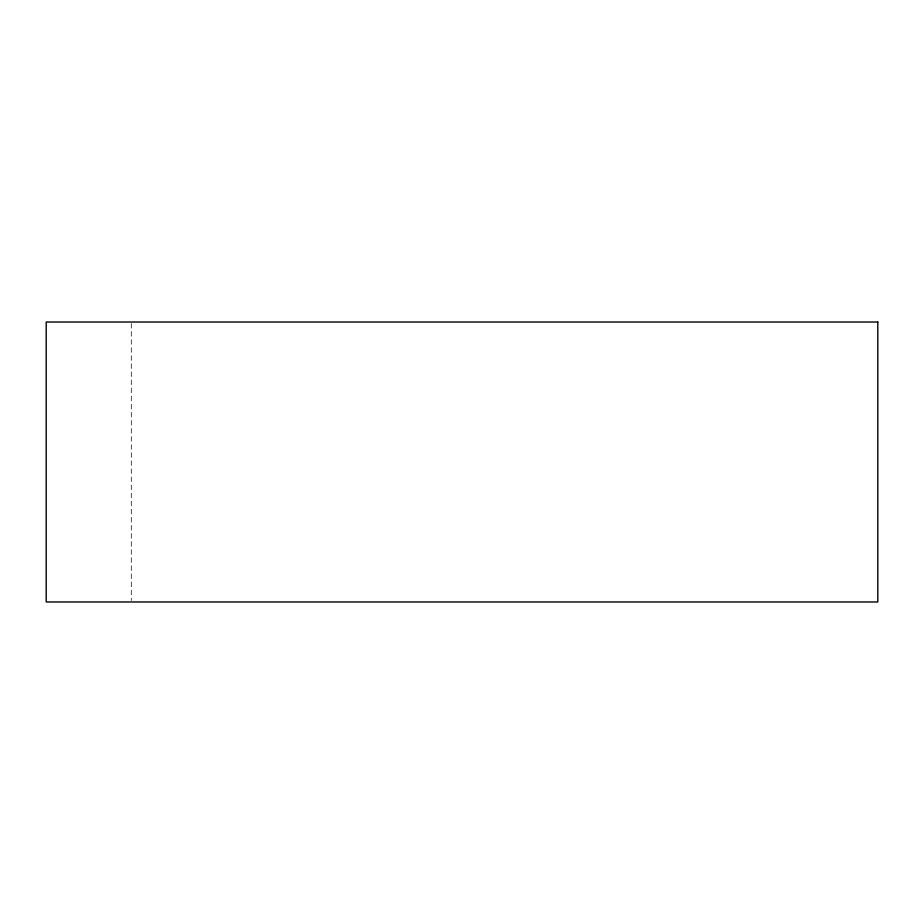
<?xml version="1.0" encoding="UTF-8"?>
<svg xmlns="http://www.w3.org/2000/svg" width="924" height="924" viewBox="0 0 924 924"><rect width="100%" height="100%" fill="white"/><g stroke="black" fill="none" stroke-linecap="round" stroke-linejoin="round"><path stroke-width="0.69" stroke-dasharray="4.62 3.46" d="M131.3 323.469L131.3 600.531"/><path stroke-width="1.39" d="M877.8 322.026L46.2 322.026L46.2 601.974L877.8 601.974L877.8 322.026"/></g></svg>
